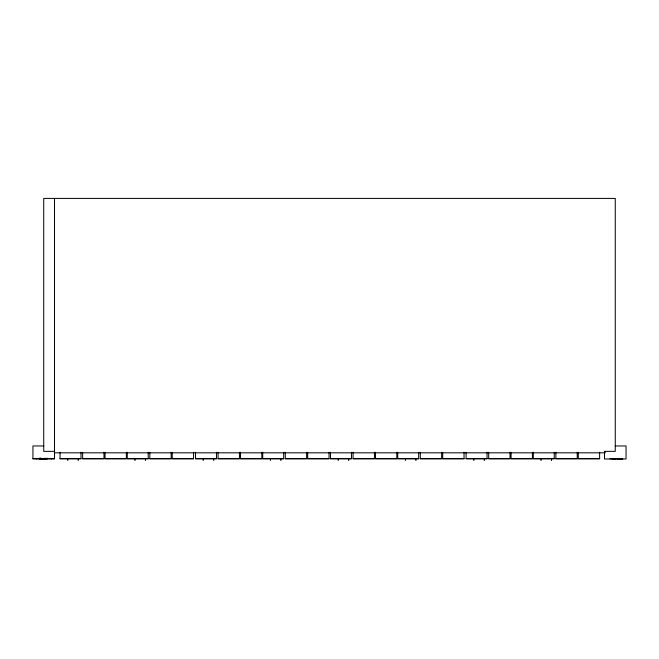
<?xml version="1.0" encoding="UTF-8"?>
<svg xmlns="http://www.w3.org/2000/svg" width="659" height="659" viewBox="0 0 659 659"><rect width="100%" height="100%" fill="white"/><g stroke="black" fill="none" stroke-linecap="round" stroke-linejoin="round"><path stroke-width="0.99" d="M43.733 445.962L32.95 445.962L32.95 458.994L54.516 458.994L54.516 198.408M615.267 445.962L626.05 445.962L626.05 458.994L604.484 458.994L604.484 451.366L615.267 451.366L615.267 198.408L43.733 198.408L43.733 451.366L54.516 451.366M54.516 452.824L605.151 452.824L605.151 451.366M32.95 458.507L54.516 458.507M60.043 458.524L80.999 458.524M82.63 458.524L103.974 458.524M105.02 458.524L126.371 458.524M127.253 458.524L148.209 458.524M149.832 458.524L171.175 458.524M172.221 458.524L193.573 458.524M195.509 458.524L216.465 458.524M218.088 458.524L239.431 458.524M240.486 458.524L261.829 458.524M262.71 458.524L283.667 458.524M285.289 458.524L306.641 458.524M307.687 458.524L329.03 458.524M330.505 458.524L351.461 458.524M353.084 458.524L374.436 458.524M375.482 458.524L396.825 458.524M397.707 458.524L418.671 458.524M420.294 458.524L441.637 458.524M442.683 458.524L464.035 458.524M466.102 458.524L487.059 458.524M488.681 458.524L510.025 458.524M511.071 458.524L532.423 458.524M533.304 458.524L554.26 458.524M555.883 458.524L577.235 458.524M578.281 458.524L599.624 458.524M41.393 458.664L44.565 458.664M609.962 458.713L615.498 458.994M40.669 458.812L42.044 458.812M42.514 458.812L43.889 458.812M44.532 458.812L45.817 458.812M612.557 458.788L621.124 458.788M622.837 458.994L617.434 458.994M599.624 452.247L599.624 458.903L578.281 458.903L578.281 452.247M577.235 452.247L577.235 458.903L555.883 458.903L555.883 452.247M554.26 452.247L554.26 458.903L533.304 458.903L533.304 452.247M551.492 458.54L551.492 460.592M541.031 458.54L541.031 460.592M532.423 452.247L532.423 458.903L511.071 458.903L511.071 452.247M510.025 452.247L510.025 458.903L488.681 458.903L488.681 452.247M487.059 452.247L487.059 458.903L466.102 458.903L466.102 452.247M484.291 458.54L484.291 460.592M473.821 458.54L473.821 460.592M464.035 452.247L464.035 458.903L442.683 458.903L442.683 452.247M441.637 452.247L441.637 458.903L420.294 458.903L420.294 452.247M418.671 452.247L418.671 458.903L397.707 458.903L397.707 452.247M415.903 458.54L415.903 460.592M405.433 458.54L405.433 460.592M396.825 452.247L396.825 458.903L375.482 458.903L375.482 452.247M374.436 452.247L374.436 458.903L353.084 458.903L353.084 452.247M351.461 452.247L351.461 458.903L330.505 458.903L330.505 452.247M348.693 458.54L348.693 460.592M338.232 458.54L338.232 460.592M329.03 452.247L329.03 458.903L307.687 458.903L307.687 452.247M306.641 452.247L306.641 458.903L285.289 458.903L285.289 452.247M283.667 452.247L283.667 458.903L262.71 458.903L262.71 452.247M280.899 458.54L280.899 460.592M270.437 458.54L270.437 460.592M261.829 452.247L261.829 458.903L240.486 458.903L240.486 452.247M239.431 452.247L239.431 458.903L218.088 458.903L218.088 452.247M216.465 452.247L216.465 458.903L195.509 458.903L195.509 452.247M213.697 458.54L213.697 460.592M203.227 458.54L203.227 460.592M193.573 452.247L193.573 458.903L172.221 458.903L172.221 452.247M171.175 452.247L171.175 458.903L149.832 458.903L149.832 452.247M148.209 452.247L148.209 458.903L127.253 458.903L127.253 452.247M145.441 458.54L145.441 460.592M134.971 458.54L134.971 460.592M126.371 452.247L126.371 458.903L105.02 458.903L105.02 452.247M103.974 452.247L103.974 458.903L82.63 458.903L82.63 452.247M80.999 452.247L80.999 458.903L60.043 458.903L60.043 452.247M78.232 458.54L78.232 460.592M67.77 458.54L67.77 460.592M51.377 458.507L51.377 458.994M47.316 458.211L47.316 458.994M46.558 458.211L46.558 458.994M45.125 458.211L45.191 458.994M44.87 458.211L44.936 458.994M40.8 458.211L40.8 458.994M40.496 458.211L40.553 458.994M40.117 458.211L40.117 458.994M39.894 458.211L39.894 458.994M39.136 458.211L39.136 458.994M36.69 458.507L36.69 458.994"/></g></svg>
